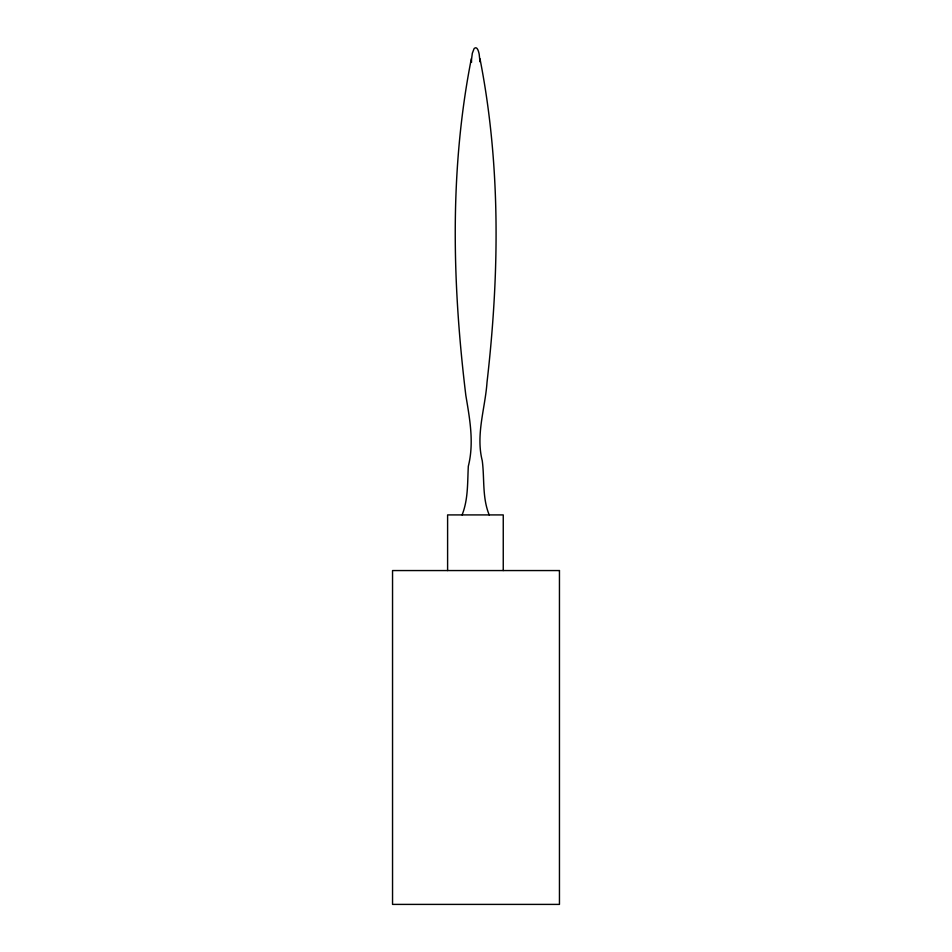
<?xml version="1.0" encoding="UTF-8"?>
<svg xmlns="http://www.w3.org/2000/svg" width="952" height="952" viewBox="0 0 952 952"><rect width="100%" height="100%" fill="white"/><g stroke="black" fill="none" stroke-linecap="round" stroke-linejoin="round"><path stroke-width="1.43" d="M471.347 58.703C449.427 169.742 452.224 283.553 465.837 395.413C469.741 418.868 474.263 442.728 468.313 466.278C467.444 482.628 468.265 499.383 462.101 514.913M489.209 514.913C482.105 497.622 484.627 478.82 482.259 460.744C475.607 434.588 485.211 408.384 487.019 382.276C499.395 274.664 500.919 165.386 479.963 58.703M503.251 570.557L503.251 514.913L447.607 514.913L447.607 570.557M471.537 62.356A59.952 51.598 0 0 1 471.561 59.167L472.323 53.288L474.025 48.802A4.724 4.07 0 0 1 474.441 48.254C477.047 46.041 478.475 51.087 478.892 52.919A34.07 29.322 0 0 1 479.189 54.288L479.76 59.595A59.774 51.456 0 0 1 479.784 61.713M559.455 570.557L392.545 570.557L392.545 904.4L559.455 904.4L559.455 570.557"/></g></svg>
